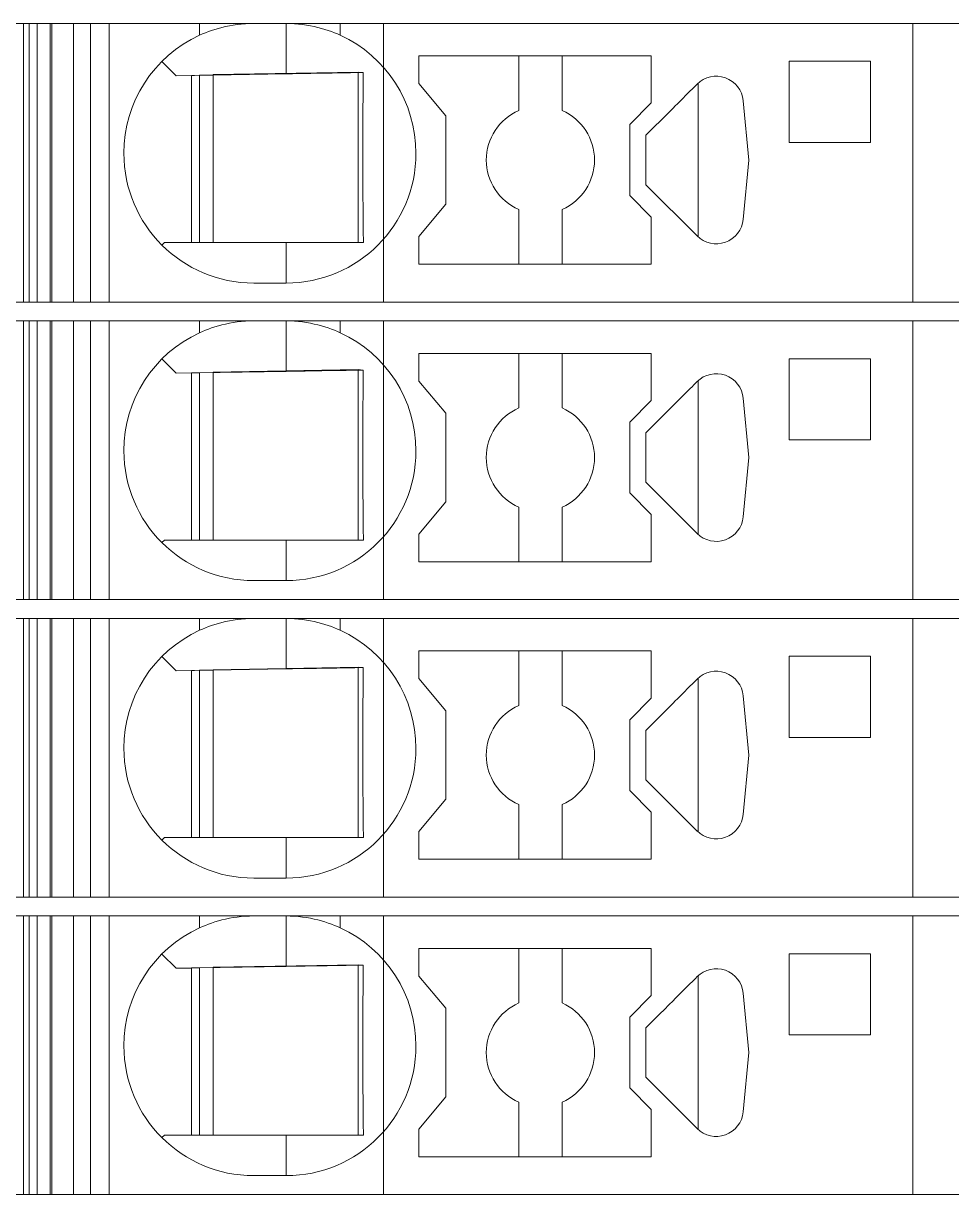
# Model space of a CAD drawing. Header units: millimetres. Extents: x 0 to 1680, y 0 to 1188.
# Drawn here: x 891.89 to 909.05, y 325.35 to 347 of the extents above; entities that cross this region are included whole.
import ezdxf
from ezdxf.enums import TextEntityAlignment as Align

# ---------------------------------------------------------------- set-up
doc = ezdxf.new("R2010")
doc.units = ezdxf.units.MM
for name, color, linetype, lineweight in [('EPLAN309', 5, 'Continuous', 5), ('EPLAN493', 5, 'Continuous', 5), ('MAIN-1', 7, 'Continuous', 5), ('MAIN-2', 7, 'Continuous', 5)]:
    doc.layers.add(name, color=color, linetype=linetype, lineweight=lineweight)
doc.styles.add('Tahoma', font='')
doc.styles.get('Tahoma').set_extended_font_data('Tahoma')

# ---------------------------------------------------------------- blocks, each defined once
blk = doc.blocks.new('EPLSYM_LibrarySPECIAL_Symbol12_Variant0_Placement8_25')
at = {"layer": 'EPLAN309', "lineweight": 13, "ltscale": 16}
blk.add_lwpolyline([(0, -5.15), (68.15, -5.15), (68.15, 0), (0, 0)], close=True, dxfattribs=at)
at = {"layer": 'EPLAN493', "color": 5, "style": 'Tahoma'}
blk.add_attdef('17_20450', text='', height=2.3478, dxfattribs=at).set_placement((0, -21.83478), align=Align.MIDDLE_RIGHT)
blk = doc.blocks.new('EPLSYM_LibrarySPECIAL_Symbol12_Variant0_Placement8_26')
at = {"layer": 'EPLAN309', "lineweight": 13, "ltscale": 16}
blk.add_lwpolyline([(0, -5.15), (68.15, -5.15), (68.15, 0), (0, 0)], close=True, dxfattribs=at)
at = {"layer": 'EPLAN493', "color": 5, "style": 'Tahoma'}
blk.add_attdef('17_20450', text='', height=2.3478, dxfattribs=at).set_placement((0, -21.83478), align=Align.MIDDLE_RIGHT)
blk = doc.blocks.new('EPLSYM_LibrarySPECIAL_Symbol12_Variant0_Placement8_27')
at = {"layer": 'EPLAN309', "lineweight": 13, "ltscale": 16}
blk.add_lwpolyline([(0, -5.15), (68.15, -5.15), (68.15, 0), (0, 0)], close=True, dxfattribs=at)
at = {"layer": 'EPLAN493', "color": 5, "style": 'Tahoma'}
blk.add_attdef('17_20450', text='', height=2.3478, dxfattribs=at).set_placement((0, -21.83478), align=Align.MIDDLE_RIGHT)
blk = doc.blocks.new('EPLSYM_LibrarySPECIAL_Symbol12_Variant0_Placement8_28')
at = {"layer": 'EPLAN309', "lineweight": 13, "ltscale": 16}
blk.add_lwpolyline([(0, -5.15), (68.15, -5.15), (68.15, 0), (0, 0)], close=True, dxfattribs=at)
at = {"layer": 'EPLAN493', "color": 5, "style": 'Tahoma'}
blk.add_attdef('17_20450', text='', height=2.3478, dxfattribs=at).set_placement((0, -21.83478), align=Align.MIDDLE_RIGHT)

msp = doc.modelspace()

# ---------------------------------------------------------------- linework, layer by layer
at = {"layer": 'MAIN-1'}
for p, q in [((892.001, 347), (891.893, 347)), ((891.893, 341.85), (891.893, 347)), ((892.001, 347), (895.15, 347)), ((892.001, 341.85), (892.001, 347)), ((895.15, 347), (896.15, 347)), ((895.15, 347), (895.15, 346.782)), ((895.256, 346.827), (895.313, 346.849)), ((895.313, 346.849), (895.372, 346.87)), ((895.372, 346.87), (895.433, 346.89)), ((895.433, 346.89), (895.497, 346.909)), ((895.497, 346.909), (895.563, 346.927)), ((895.563, 346.927), (895.631, 346.943)), ((895.631, 346.943), (895.701, 346.958)), ((895.701, 346.958), (895.772, 346.97)), ((895.772, 346.97), (895.846, 346.981)), ((895.846, 346.981), (895.921, 346.989)), ((895.921, 346.989), (895.997, 346.995)), ((895.997, 346.995), (896.073, 346.999)), ((896.073, 346.999), (896.15, 347)), ((896.75, 347), (896.15, 347)), ((896.827, 346.999), (896.75, 347)), ((897.75, 347), (896.75, 347)), ((896.75, 346.068), (896.75, 347)), ((896.903, 346.995), (896.827, 346.999)), ((896.979, 346.989), (896.903, 346.995)), ((897.054, 346.981), (896.979, 346.989)), ((897.128, 346.97), (897.054, 346.981)), ((897.199, 346.958), (897.128, 346.97)), ((897.269, 346.943), (897.199, 346.958)), ((897.337, 346.927), (897.269, 346.943)), ((897.403, 346.909), (897.337, 346.927)), ((897.467, 346.89), (897.403, 346.909)), ((897.528, 346.87), (897.467, 346.89)), ((897.587, 346.849), (897.528, 346.87)), ((897.644, 346.827), (897.587, 346.849)), ((897.75, 347), (908.332, 347)), ((897.75, 347), (897.75, 346.782)), ((909.05, 347), (908.332, 347)), ((908.332, 341.85), (908.332, 347)), ((895.15, 346.782), (895.202, 346.805)), ((895.202, 346.805), (895.256, 346.827)), ((897.698, 346.805), (897.644, 346.827)), ((897.75, 346.782), (897.698, 346.805)), ((894.453, 346.297), (894.717, 346.033)), ((899.2, 346.4), (899.2, 345.889)), ((903.5, 346.4), (899.2, 346.4)), ((901.05, 346.4), (901.05, 345.392)), ((901.85, 345.392), (901.85, 346.4)), ((903.5, 345.529), (903.5, 346.4)), ((906.05, 346.3), (906.05, 344.8)), ((907.55, 346.3), (906.05, 346.3)), ((907.55, 344.8), (907.55, 346.3)), ((894.717, 346.033), (896.75, 346.068)), ((895, 342.95), (895, 346.038)), ((895.15, 346.04), (895.15, 342.95)), ((895.4, 342.95), (895.4, 346.045)), ((896.87, 346.07), (896.75, 346.068)), ((896.987, 346.072), (896.87, 346.07)), ((897.1, 346.074), (896.987, 346.072)), ((897.209, 346.076), (897.1, 346.074)), ((897.313, 346.078), (897.209, 346.076)), ((897.412, 346.079), (897.313, 346.078)), ((897.507, 346.081), (897.412, 346.079)), ((897.599, 346.083), (897.507, 346.081)), ((897.688, 346.084), (897.599, 346.083)), ((897.774, 346.086), (897.688, 346.084)), ((897.858, 346.087), (897.774, 346.086)), ((897.94, 346.088), (897.858, 346.087)), ((898.02, 346.09), (897.94, 346.088)), ((898.099, 346.091), (898.02, 346.09)), ((898.079, 342.95), (898.079, 346.091)), ((898.176, 346.092), (898.099, 346.091)), ((898.175, 345.95), (898.176, 346.022)), ((898.176, 346.022), (898.176, 346.092)), ((898.173, 345.803), (898.174, 345.877)), ((898.173, 345.727), (898.173, 345.803)), ((898.174, 345.877), (898.175, 345.95)), ((899.7, 345.293), (899.2, 345.889)), ((904.221, 345.753), (904.19, 345.722)), ((904.252, 345.785), (904.221, 345.753)), ((904.284, 345.816), (904.252, 345.785)), ((904.315, 345.847), (904.284, 345.816)), ((904.346, 345.879), (904.315, 345.847)), ((904.367, 345.898), (904.367, 343.052)), ((898.17, 345.488), (898.171, 345.57)), ((898.171, 345.57), (898.172, 345.649)), ((898.172, 345.649), (898.173, 345.727)), ((904.021, 345.553), (903.983, 345.515)), ((904.058, 345.59), (904.021, 345.553)), ((904.094, 345.626), (904.058, 345.59)), ((904.127, 345.659), (904.094, 345.626)), ((904.158, 345.691), (904.127, 345.659)), ((904.19, 345.722), (904.158, 345.691)), ((905.302, 344.475), (905.198, 345.572)), ((898.169, 345.317), (898.17, 345.404)), ((898.17, 345.404), (898.17, 345.488)), ((903.1, 345.129), (903.5, 345.529)), ((903.823, 345.356), (903.742, 345.274)), ((903.902, 345.434), (903.823, 345.356)), ((903.943, 345.475), (903.902, 345.434)), ((903.983, 345.515), (903.943, 345.475)), ((898.168, 345.132), (898.169, 345.226)), ((898.168, 345.034), (898.168, 345.132)), ((898.169, 345.226), (898.169, 345.317)), ((899.7, 343.657), (899.7, 345.293)), ((903.1, 345.129), (903.1, 343.821)), ((903.572, 345.104), (903.486, 345.018)), ((903.658, 345.19), (903.572, 345.104)), ((903.742, 345.274), (903.658, 345.19)), ((898.167, 344.931), (898.168, 345.034)), ((898.167, 344.824), (898.167, 344.931)), ((903.486, 345.018), (903.4, 344.932)), ((903.4, 344.802), (903.4, 344.932)), ((898.167, 344.713), (898.167, 344.824)), ((898.167, 344.6), (898.167, 344.713)), ((903.4, 344.671), (903.4, 344.802)), ((903.4, 344.54), (903.4, 344.671)), ((906.05, 344.8), (907.55, 344.8)), ((898.167, 344.479), (898.167, 344.6)), ((898.167, 344.361), (898.167, 344.479)), ((903.4, 344.41), (903.4, 344.54)), ((905.198, 343.378), (905.302, 344.475)), ((898.167, 344.247), (898.167, 344.361)), ((898.168, 344.138), (898.167, 344.247)), ((903.4, 344.279), (903.4, 344.41)), ((903.4, 344.148), (903.4, 344.279)), ((898.168, 344.034), (898.168, 344.138)), ((898.169, 343.934), (898.168, 344.034)), ((903.4, 344.018), (903.4, 344.148)), ((898.169, 343.839), (898.169, 343.934)), ((898.17, 343.748), (898.169, 343.839)), ((903.5, 343.421), (903.1, 343.821)), ((903.4, 344.018), (904.346, 343.071)), ((898.171, 343.659), (898.17, 343.748)), ((898.172, 343.573), (898.171, 343.659)), ((899.2, 343.061), (899.7, 343.657)), ((898.172, 343.49), (898.172, 343.573)), ((898.173, 343.408), (898.172, 343.49)), ((898.174, 343.329), (898.173, 343.408)), ((901.05, 342.55), (901.05, 343.558)), ((901.85, 342.55), (901.85, 343.558)), ((903.5, 342.55), (903.5, 343.421)), ((898.175, 343.25), (898.174, 343.329)), ((898.176, 343.174), (898.175, 343.25)), ((898.176, 343.098), (898.176, 343.174)), ((894.5, 342.95), (894.453, 342.903)), ((894.5, 342.95), (896.75, 342.95)), ((896.75, 342.95), (896.842, 342.95)), ((896.75, 342.95), (896.75, 342.2)), ((896.842, 342.95), (896.933, 342.95)), ((896.933, 342.95), (897.023, 342.95)), ((897.023, 342.95), (897.11, 342.95)), ((897.11, 342.95), (897.195, 342.95)), ((897.195, 342.95), (897.278, 342.95)), ((897.278, 342.95), (897.358, 342.95)), ((897.358, 342.95), (897.436, 342.95)), ((897.436, 342.95), (897.511, 342.95)), ((897.511, 342.95), (897.585, 342.95)), ((897.585, 342.95), (897.657, 342.95)), ((897.657, 342.95), (897.726, 342.95)), ((897.726, 342.95), (897.795, 342.95)), ((897.795, 342.95), (897.861, 342.95)), ((897.861, 342.95), (897.927, 342.95)), ((897.927, 342.95), (897.991, 342.95)), ((897.991, 342.95), (898.055, 342.95)), ((898.055, 342.95), (898.117, 342.95)), ((898.117, 342.95), (898.178, 342.95)), ((898.177, 343.024), (898.176, 343.098)), ((898.178, 342.95), (898.177, 343.024)), ((899.2, 343.061), (899.2, 342.55)), ((903.5, 342.55), (899.2, 342.55)), ((896.75, 342.2), (896.15, 342.2)), ((892.001, 341.85), (891.893, 341.85)), ((892.001, 341.85), (908.332, 341.85)), ((909.05, 341.85), (908.332, 341.85)), ((892.001, 341.5), (891.893, 341.5)), ((891.893, 336.35), (891.893, 341.5)), ((892.001, 341.5), (895.15, 341.5)), ((892.001, 336.35), (892.001, 341.5)), ((895.15, 341.5), (896.15, 341.5)), ((895.15, 341.5), (895.15, 341.282)), ((895.497, 341.409), (895.563, 341.427)), ((895.563, 341.427), (895.631, 341.443)), ((895.631, 341.443), (895.701, 341.458)), ((895.701, 341.458), (895.772, 341.47)), ((895.772, 341.47), (895.846, 341.481)), ((895.846, 341.481), (895.921, 341.489)), ((895.921, 341.489), (895.997, 341.495)), ((895.997, 341.495), (896.073, 341.499)), ((896.073, 341.499), (896.15, 341.5)), ((896.75, 341.5), (896.15, 341.5)), ((896.827, 341.499), (896.75, 341.5)), ((897.75, 341.5), (896.75, 341.5)), ((896.75, 340.568), (896.75, 341.5)), ((896.903, 341.495), (896.827, 341.499)), ((896.979, 341.489), (896.903, 341.495)), ((897.054, 341.481), (896.979, 341.489)), ((897.128, 341.47), (897.054, 341.481)), ((897.199, 341.458), (897.128, 341.47)), ((897.269, 341.443), (897.199, 341.458)), ((897.337, 341.427), (897.269, 341.443)), ((897.403, 341.409), (897.337, 341.427)), ((897.75, 341.5), (908.332, 341.5)), ((897.75, 341.5), (897.75, 341.282)), ((909.05, 341.5), (908.332, 341.5)), ((908.332, 336.35), (908.332, 341.5)), ((895.15, 341.282), (895.202, 341.305)), ((895.202, 341.305), (895.256, 341.327)), ((895.256, 341.327), (895.313, 341.349)), ((895.313, 341.349), (895.372, 341.37)), ((895.372, 341.37), (895.433, 341.39)), ((895.433, 341.39), (895.497, 341.409)), ((897.467, 341.39), (897.403, 341.409)), ((897.528, 341.37), (897.467, 341.39)), ((897.587, 341.349), (897.528, 341.37)), ((897.644, 341.327), (897.587, 341.349)), ((897.698, 341.305), (897.644, 341.327)), ((897.75, 341.282), (897.698, 341.305)), ((894.453, 340.797), (894.717, 340.533)), ((899.2, 340.9), (899.2, 340.389)), ((903.5, 340.9), (899.2, 340.9)), ((901.05, 340.9), (901.05, 339.892)), ((901.85, 339.892), (901.85, 340.9)), ((903.5, 340.029), (903.5, 340.9)), ((906.05, 340.8), (906.05, 339.3)), ((907.55, 340.8), (906.05, 340.8)), ((907.55, 339.3), (907.55, 340.8)), ((894.717, 340.533), (896.75, 340.568)), ((896.87, 340.57), (896.75, 340.568)), ((896.987, 340.572), (896.87, 340.57)), ((897.1, 340.574), (896.987, 340.572)), ((897.209, 340.576), (897.1, 340.574)), ((897.313, 340.578), (897.209, 340.576)), ((897.412, 340.579), (897.313, 340.578)), ((897.507, 340.581), (897.412, 340.579)), ((897.599, 340.583), (897.507, 340.581)), ((897.688, 340.584), (897.599, 340.583)), ((897.774, 340.586), (897.688, 340.584)), ((897.858, 340.587), (897.774, 340.586)), ((897.94, 340.588), (897.858, 340.587)), ((898.02, 340.59), (897.94, 340.588)), ((898.099, 340.591), (898.02, 340.59)), ((898.079, 337.45), (898.079, 340.591)), ((898.176, 340.592), (898.099, 340.591)), ((898.176, 340.522), (898.176, 340.592)), ((895, 337.45), (895, 340.538)), ((895.15, 340.54), (895.15, 337.45)), ((895.4, 337.45), (895.4, 340.545)), ((898.173, 340.303), (898.174, 340.377)), ((898.174, 340.377), (898.175, 340.45)), ((898.175, 340.45), (898.176, 340.522)), ((899.7, 339.793), (899.2, 340.389)), ((904.315, 340.347), (904.284, 340.316)), ((904.346, 340.379), (904.315, 340.347)), ((904.367, 340.398), (904.367, 337.552)), ((898.171, 340.07), (898.172, 340.149)), ((898.172, 340.149), (898.173, 340.227)), ((898.173, 340.227), (898.173, 340.303)), ((904.094, 340.126), (904.058, 340.09)), ((904.127, 340.159), (904.094, 340.126)), ((904.158, 340.191), (904.127, 340.159)), ((904.19, 340.222), (904.158, 340.191)), ((904.221, 340.253), (904.19, 340.222)), ((904.252, 340.285), (904.221, 340.253)), ((904.284, 340.316), (904.252, 340.285)), ((898.17, 339.988), (898.171, 340.07)), ((898.17, 339.904), (898.17, 339.988)), ((903.1, 339.629), (903.5, 340.029)), ((903.902, 339.934), (903.823, 339.856)), ((903.943, 339.975), (903.902, 339.934)), ((903.983, 340.015), (903.943, 339.975)), ((904.021, 340.053), (903.983, 340.015)), ((904.058, 340.09), (904.021, 340.053)), ((905.302, 338.975), (905.198, 340.072)), ((898.168, 339.632), (898.169, 339.726)), ((898.169, 339.817), (898.17, 339.904)), ((898.169, 339.726), (898.169, 339.817)), ((899.7, 338.157), (899.7, 339.793)), ((903.658, 339.69), (903.572, 339.604)), ((903.742, 339.774), (903.658, 339.69)), ((903.823, 339.856), (903.742, 339.774)), ((898.167, 339.431), (898.168, 339.534)), ((898.168, 339.534), (898.168, 339.632)), ((903.1, 339.629), (903.1, 338.321)), ((903.486, 339.518), (903.4, 339.432)), ((903.572, 339.604), (903.486, 339.518)), ((898.167, 339.324), (898.167, 339.431)), ((898.167, 339.213), (898.167, 339.324)), ((903.4, 339.302), (903.4, 339.432)), ((903.4, 339.171), (903.4, 339.302)), ((906.05, 339.3), (907.55, 339.3)), ((898.167, 339.1), (898.167, 339.213)), ((898.167, 338.979), (898.167, 339.1)), ((903.4, 339.04), (903.4, 339.171)), ((903.4, 338.91), (903.4, 339.04)), ((898.167, 338.861), (898.167, 338.979)), ((898.167, 338.747), (898.167, 338.861)), ((903.4, 338.779), (903.4, 338.91)), ((905.198, 337.878), (905.302, 338.975)), ((898.168, 338.638), (898.167, 338.747)), ((898.168, 338.534), (898.168, 338.638)), ((903.4, 338.648), (903.4, 338.779)), ((903.4, 338.518), (903.4, 338.648)), ((898.169, 338.434), (898.168, 338.534)), ((898.169, 338.339), (898.169, 338.434)), ((903.4, 338.518), (904.346, 337.571)), ((898.17, 338.248), (898.169, 338.339)), ((898.171, 338.159), (898.17, 338.248)), ((903.5, 337.921), (903.1, 338.321)), ((898.172, 338.073), (898.171, 338.159)), ((898.172, 337.99), (898.172, 338.073)), ((898.173, 337.908), (898.172, 337.99)), ((899.2, 337.561), (899.7, 338.157)), ((901.05, 337.05), (901.05, 338.058)), ((901.85, 337.05), (901.85, 338.058)), ((898.174, 337.829), (898.173, 337.908)), ((898.175, 337.75), (898.174, 337.829)), ((898.176, 337.674), (898.175, 337.75)), ((903.5, 337.05), (903.5, 337.921)), ((898.176, 337.598), (898.176, 337.674)), ((898.177, 337.524), (898.176, 337.598)), ((898.178, 337.45), (898.177, 337.524)), ((899.2, 337.561), (899.2, 337.05)), ((894.5, 337.45), (894.453, 337.403)), ((894.5, 337.45), (896.75, 337.45)), ((896.75, 337.45), (896.842, 337.45)), ((896.75, 337.45), (896.75, 336.7)), ((896.842, 337.45), (896.933, 337.45)), ((896.933, 337.45), (897.023, 337.45)), ((897.023, 337.45), (897.11, 337.45)), ((897.11, 337.45), (897.195, 337.45)), ((897.195, 337.45), (897.278, 337.45)), ((897.278, 337.45), (897.358, 337.45)), ((897.358, 337.45), (897.436, 337.45)), ((897.436, 337.45), (897.511, 337.45)), ((897.511, 337.45), (897.585, 337.45)), ((897.585, 337.45), (897.657, 337.45)), ((897.657, 337.45), (897.726, 337.45)), ((897.726, 337.45), (897.795, 337.45)), ((897.795, 337.45), (897.861, 337.45)), ((897.861, 337.45), (897.927, 337.45)), ((897.927, 337.45), (897.991, 337.45)), ((897.991, 337.45), (898.055, 337.45)), ((898.055, 337.45), (898.117, 337.45)), ((898.117, 337.45), (898.178, 337.45)), ((903.5, 337.05), (899.2, 337.05)), ((896.75, 336.7), (896.15, 336.7)), ((892.001, 336.35), (891.893, 336.35)), ((892.001, 336.35), (908.332, 336.35)), ((909.05, 336.35), (908.332, 336.35)), ((892.001, 336), (891.893, 336)), ((891.893, 330.85), (891.893, 336)), ((892.001, 336), (895.15, 336)), ((892.001, 330.85), (892.001, 336)), ((895.15, 336), (896.15, 336)), ((895.15, 336), (895.15, 335.782)), ((895.15, 335.782), (895.202, 335.805)), ((895.202, 335.805), (895.256, 335.827)), ((895.256, 335.827), (895.313, 335.849)), ((895.313, 335.849), (895.372, 335.87)), ((895.372, 335.87), (895.433, 335.89)), ((895.433, 335.89), (895.497, 335.909)), ((895.497, 335.909), (895.563, 335.927)), ((895.563, 335.927), (895.631, 335.943)), ((895.631, 335.943), (895.701, 335.958)), ((895.701, 335.958), (895.772, 335.97)), ((895.772, 335.97), (895.846, 335.981)), ((895.846, 335.981), (895.921, 335.989)), ((895.921, 335.989), (895.997, 335.995)), ((895.997, 335.995), (896.073, 335.999)), ((896.073, 335.999), (896.15, 336)), ((896.75, 336), (896.15, 336)), ((896.827, 335.999), (896.75, 336)), ((897.75, 336), (896.75, 336)), ((896.75, 335.068), (896.75, 336)), ((896.903, 335.995), (896.827, 335.999)), ((896.979, 335.989), (896.903, 335.995)), ((897.054, 335.981), (896.979, 335.989)), ((897.128, 335.97), (897.054, 335.981)), ((897.199, 335.958), (897.128, 335.97)), ((897.269, 335.943), (897.199, 335.958)), ((897.337, 335.927), (897.269, 335.943)), ((897.403, 335.909), (897.337, 335.927)), ((897.467, 335.89), (897.403, 335.909)), ((897.528, 335.87), (897.467, 335.89)), ((897.587, 335.849), (897.528, 335.87)), ((897.644, 335.827), (897.587, 335.849)), ((897.698, 335.805), (897.644, 335.827)), ((897.75, 335.782), (897.698, 335.805)), ((897.75, 336), (908.332, 336)), ((897.75, 336), (897.75, 335.782)), ((909.05, 336), (908.332, 336)), ((908.332, 330.85), (908.332, 336)), ((899.2, 335.4), (899.2, 334.889)), ((903.5, 335.4), (899.2, 335.4)), ((901.05, 335.4), (901.05, 334.392)), ((901.85, 334.392), (901.85, 335.4)), ((903.5, 334.529), (903.5, 335.4)), ((894.453, 335.297), (894.717, 335.033)), ((906.05, 335.3), (906.05, 333.8)), ((907.55, 335.3), (906.05, 335.3)), ((907.55, 333.8), (907.55, 335.3)), ((894.717, 335.033), (896.75, 335.068)), ((895, 331.95), (895, 335.038)), ((895.15, 335.04), (895.15, 331.95)), ((895.4, 331.95), (895.4, 335.045)), ((896.87, 335.07), (896.75, 335.068)), ((896.987, 335.072), (896.87, 335.07)), ((897.1, 335.074), (896.987, 335.072)), ((897.209, 335.076), (897.1, 335.074)), ((897.313, 335.078), (897.209, 335.076)), ((897.412, 335.079), (897.313, 335.078)), ((897.507, 335.081), (897.412, 335.079)), ((897.599, 335.083), (897.507, 335.081)), ((897.688, 335.084), (897.599, 335.083)), ((897.774, 335.086), (897.688, 335.084)), ((897.858, 335.087), (897.774, 335.086)), ((897.94, 335.088), (897.858, 335.087)), ((898.02, 335.09), (897.94, 335.088)), ((898.099, 335.091), (898.02, 335.09)), ((898.079, 331.95), (898.079, 335.091)), ((898.176, 335.092), (898.099, 335.091)), ((898.174, 334.877), (898.175, 334.95)), ((898.175, 334.95), (898.176, 335.022)), ((898.176, 335.022), (898.176, 335.092)), ((898.172, 334.649), (898.173, 334.727)), ((898.173, 334.803), (898.174, 334.877)), ((898.173, 334.727), (898.173, 334.803)), ((899.7, 334.293), (899.2, 334.889)), ((904.19, 334.722), (904.158, 334.691)), ((904.221, 334.753), (904.19, 334.722)), ((904.252, 334.785), (904.221, 334.753)), ((904.284, 334.816), (904.252, 334.785)), ((904.315, 334.847), (904.284, 334.816)), ((904.346, 334.879), (904.315, 334.847)), ((904.367, 334.898), (904.367, 332.052)), ((898.17, 334.488), (898.171, 334.57)), ((898.171, 334.57), (898.172, 334.649)), ((903.1, 334.129), (903.5, 334.529)), ((903.983, 334.515), (903.943, 334.475)), ((904.021, 334.553), (903.983, 334.515)), ((904.058, 334.59), (904.021, 334.553)), ((904.094, 334.626), (904.058, 334.59)), ((904.127, 334.659), (904.094, 334.626)), ((904.158, 334.691), (904.127, 334.659)), ((905.302, 333.475), (905.198, 334.572)), ((898.169, 334.317), (898.17, 334.404)), ((898.169, 334.226), (898.169, 334.317)), ((898.17, 334.404), (898.17, 334.488)), ((899.7, 332.657), (899.7, 334.293)), ((903.823, 334.356), (903.742, 334.274)), ((903.902, 334.434), (903.823, 334.356)), ((903.943, 334.475), (903.902, 334.434)), ((898.168, 334.132), (898.169, 334.226)), ((898.168, 334.034), (898.168, 334.132)), ((903.1, 334.129), (903.1, 332.821)), ((903.572, 334.104), (903.486, 334.018)), ((903.658, 334.19), (903.572, 334.104)), ((903.742, 334.274), (903.658, 334.19)), ((898.167, 333.931), (898.168, 334.034)), ((898.167, 333.824), (898.167, 333.931)), ((903.486, 334.018), (903.4, 333.932)), ((903.4, 333.802), (903.4, 333.932)), ((898.167, 333.713), (898.167, 333.824)), ((898.167, 333.6), (898.167, 333.713)), ((903.4, 333.671), (903.4, 333.802)), ((903.4, 333.54), (903.4, 333.671)), ((906.05, 333.8), (907.55, 333.8)), ((898.167, 333.479), (898.167, 333.6)), ((898.167, 333.361), (898.167, 333.479)), ((903.4, 333.41), (903.4, 333.54)), ((905.198, 332.378), (905.302, 333.475)), ((898.167, 333.247), (898.167, 333.361)), ((898.168, 333.138), (898.167, 333.247)), ((903.4, 333.279), (903.4, 333.41)), ((903.4, 333.148), (903.4, 333.279)), ((898.168, 333.034), (898.168, 333.138)), ((898.169, 332.934), (898.168, 333.034)), ((903.4, 333.018), (903.4, 333.148)), ((903.4, 333.018), (904.346, 332.071)), ((898.169, 332.839), (898.169, 332.934)), ((898.17, 332.748), (898.169, 332.839)), ((903.5, 332.421), (903.1, 332.821)), ((898.171, 332.659), (898.17, 332.748)), ((898.172, 332.573), (898.171, 332.659)), ((898.172, 332.49), (898.172, 332.573)), ((899.2, 332.061), (899.7, 332.657)), ((901.05, 331.55), (901.05, 332.558)), ((901.85, 331.55), (901.85, 332.558)), ((898.173, 332.408), (898.172, 332.49)), ((898.174, 332.329), (898.173, 332.408)), ((898.175, 332.25), (898.174, 332.329)), ((903.5, 331.55), (903.5, 332.421)), ((898.176, 332.174), (898.175, 332.25)), ((898.176, 332.098), (898.176, 332.174)), ((894.5, 331.95), (894.453, 331.903)), ((894.5, 331.95), (896.75, 331.95)), ((896.75, 331.95), (896.842, 331.95)), ((896.75, 331.95), (896.75, 331.2)), ((896.842, 331.95), (896.933, 331.95)), ((896.933, 331.95), (897.023, 331.95)), ((897.023, 331.95), (897.11, 331.95)), ((897.11, 331.95), (897.195, 331.95)), ((897.195, 331.95), (897.278, 331.95)), ((897.278, 331.95), (897.358, 331.95)), ((897.358, 331.95), (897.436, 331.95)), ((897.436, 331.95), (897.511, 331.95)), ((897.511, 331.95), (897.585, 331.95)), ((897.585, 331.95), (897.657, 331.95)), ((897.657, 331.95), (897.726, 331.95)), ((897.726, 331.95), (897.795, 331.95)), ((897.795, 331.95), (897.861, 331.95)), ((897.861, 331.95), (897.927, 331.95)), ((897.927, 331.95), (897.991, 331.95)), ((897.991, 331.95), (898.055, 331.95)), ((898.055, 331.95), (898.117, 331.95)), ((898.117, 331.95), (898.178, 331.95)), ((898.177, 332.024), (898.176, 332.098)), ((898.178, 331.95), (898.177, 332.024)), ((899.2, 332.061), (899.2, 331.55)), ((903.5, 331.55), (899.2, 331.55)), ((896.75, 331.2), (896.15, 331.2)), ((892.001, 330.85), (891.893, 330.85)), ((892.001, 330.85), (908.332, 330.85)), ((909.05, 330.85), (908.332, 330.85)), ((892.001, 330.5), (891.893, 330.5)), ((891.893, 325.35), (891.893, 330.5)), ((892.001, 330.5), (895.15, 330.5)), ((892.001, 325.35), (892.001, 330.5)), ((895.15, 330.5), (896.15, 330.5)), ((895.15, 330.5), (895.15, 330.282)), ((895.372, 330.37), (895.433, 330.39)), ((895.433, 330.39), (895.497, 330.409)), ((895.497, 330.409), (895.563, 330.427)), ((895.563, 330.427), (895.631, 330.443)), ((895.631, 330.443), (895.701, 330.458)), ((895.701, 330.458), (895.772, 330.47)), ((895.772, 330.47), (895.846, 330.481)), ((895.846, 330.481), (895.921, 330.489)), ((895.921, 330.489), (895.997, 330.495)), ((895.997, 330.495), (896.073, 330.499)), ((896.073, 330.499), (896.15, 330.5)), ((896.75, 330.5), (896.15, 330.5)), ((896.827, 330.499), (896.75, 330.5)), ((897.75, 330.5), (896.75, 330.5)), ((896.75, 329.568), (896.75, 330.5)), ((896.903, 330.495), (896.827, 330.499)), ((896.979, 330.489), (896.903, 330.495)), ((897.054, 330.481), (896.979, 330.489)), ((897.128, 330.47), (897.054, 330.481)), ((897.199, 330.458), (897.128, 330.47)), ((897.269, 330.443), (897.199, 330.458)), ((897.337, 330.427), (897.269, 330.443)), ((897.403, 330.409), (897.337, 330.427)), ((897.467, 330.39), (897.403, 330.409)), ((897.528, 330.37), (897.467, 330.39)), ((897.75, 330.5), (908.332, 330.5)), ((897.75, 330.5), (897.75, 330.282)), ((909.05, 330.5), (908.332, 330.5)), ((908.332, 325.35), (908.332, 330.5)), ((895.15, 330.282), (895.202, 330.305)), ((895.202, 330.305), (895.256, 330.327)), ((895.256, 330.327), (895.313, 330.349)), ((895.313, 330.349), (895.372, 330.37)), ((897.587, 330.349), (897.528, 330.37)), ((897.644, 330.327), (897.587, 330.349)), ((897.698, 330.305), (897.644, 330.327)), ((897.75, 330.282), (897.698, 330.305)), ((894.453, 329.797), (894.717, 329.533)), ((899.2, 329.9), (899.2, 329.389)), ((903.5, 329.9), (899.2, 329.9)), ((901.05, 329.9), (901.05, 328.892)), ((901.85, 328.892), (901.85, 329.9)), ((903.5, 329.029), (903.5, 329.9)), ((906.05, 329.8), (906.05, 328.3)), ((907.55, 329.8), (906.05, 329.8)), ((907.55, 328.3), (907.55, 329.8)), ((894.717, 329.533), (896.75, 329.568)), ((895, 326.45), (895, 329.538)), ((895.15, 329.54), (895.15, 326.45)), ((895.4, 326.45), (895.4, 329.545)), ((896.87, 329.57), (896.75, 329.568)), ((896.987, 329.572), (896.87, 329.57)), ((897.1, 329.574), (896.987, 329.572)), ((897.209, 329.576), (897.1, 329.574)), ((897.313, 329.578), (897.209, 329.576)), ((897.412, 329.579), (897.313, 329.578)), ((897.507, 329.581), (897.412, 329.579)), ((897.599, 329.583), (897.507, 329.581)), ((897.688, 329.584), (897.599, 329.583)), ((897.774, 329.586), (897.688, 329.584)), ((897.858, 329.587), (897.774, 329.586)), ((897.94, 329.588), (897.858, 329.587)), ((898.02, 329.59), (897.94, 329.588)), ((898.099, 329.591), (898.02, 329.59)), ((898.079, 326.45), (898.079, 329.591)), ((898.176, 329.592), (898.099, 329.591)), ((898.175, 329.45), (898.176, 329.522)), ((898.176, 329.522), (898.176, 329.592)), ((898.173, 329.303), (898.174, 329.377)), ((898.173, 329.227), (898.173, 329.303)), ((898.174, 329.377), (898.175, 329.45)), ((899.7, 328.793), (899.2, 329.389)), ((904.284, 329.316), (904.252, 329.285)), ((904.315, 329.347), (904.284, 329.316)), ((904.346, 329.379), (904.315, 329.347)), ((904.367, 329.398), (904.367, 326.552)), ((898.171, 329.07), (898.172, 329.149)), ((898.172, 329.149), (898.173, 329.227)), ((904.058, 329.09), (904.021, 329.053)), ((904.094, 329.126), (904.058, 329.09)), ((904.127, 329.159), (904.094, 329.126)), ((904.158, 329.191), (904.127, 329.159)), ((904.19, 329.222), (904.158, 329.191)), ((904.221, 329.253), (904.19, 329.222)), ((904.252, 329.285), (904.221, 329.253)), ((898.169, 328.817), (898.17, 328.904)), ((898.17, 328.988), (898.171, 329.07)), ((898.17, 328.904), (898.17, 328.988)), ((903.1, 328.629), (903.5, 329.029)), ((903.902, 328.934), (903.823, 328.856)), ((903.943, 328.975), (903.902, 328.934)), ((903.983, 329.015), (903.943, 328.975)), ((904.021, 329.053), (903.983, 329.015)), ((905.302, 327.975), (905.198, 329.072)), ((898.168, 328.632), (898.169, 328.726)), ((898.169, 328.726), (898.169, 328.817)), ((899.7, 327.157), (899.7, 328.793)), ((903.658, 328.69), (903.572, 328.604)), ((903.742, 328.774), (903.658, 328.69)), ((903.823, 328.856), (903.742, 328.774)), ((898.167, 328.431), (898.168, 328.534)), ((898.167, 328.324), (898.167, 328.431)), ((898.168, 328.534), (898.168, 328.632)), ((903.1, 328.629), (903.1, 327.321)), ((903.486, 328.518), (903.4, 328.432)), ((903.4, 328.302), (903.4, 328.432)), ((903.572, 328.604), (903.486, 328.518)), ((898.167, 328.213), (898.167, 328.324)), ((903.4, 328.171), (903.4, 328.302)), ((906.05, 328.3), (907.55, 328.3)), ((898.167, 328.1), (898.167, 328.213)), ((898.167, 327.979), (898.167, 328.1)), ((903.4, 328.04), (903.4, 328.171)), ((903.4, 327.91), (903.4, 328.04)), ((898.167, 327.861), (898.167, 327.979)), ((898.167, 327.747), (898.167, 327.861)), ((903.4, 327.779), (903.4, 327.91)), ((905.198, 326.878), (905.302, 327.975)), ((898.168, 327.638), (898.167, 327.747)), ((898.168, 327.534), (898.168, 327.638)), ((903.4, 327.648), (903.4, 327.779)), ((903.4, 327.518), (903.4, 327.648)), ((898.169, 327.434), (898.168, 327.534)), ((898.169, 327.339), (898.169, 327.434)), ((903.4, 327.518), (904.346, 326.571)), ((898.17, 327.248), (898.169, 327.339)), ((898.171, 327.159), (898.17, 327.248)), ((898.172, 327.073), (898.171, 327.159)), ((899.2, 326.561), (899.7, 327.157)), ((903.5, 326.921), (903.1, 327.321)), ((898.172, 326.99), (898.172, 327.073)), ((898.173, 326.908), (898.172, 326.99)), ((901.05, 326.05), (901.05, 327.058)), ((901.85, 326.05), (901.85, 327.058)), ((903.5, 326.05), (903.5, 326.921)), ((898.174, 326.829), (898.173, 326.908)), ((898.175, 326.75), (898.174, 326.829)), ((898.176, 326.674), (898.175, 326.75)), ((898.176, 326.598), (898.176, 326.674)), ((898.177, 326.524), (898.176, 326.598)), ((898.178, 326.45), (898.177, 326.524)), ((899.2, 326.561), (899.2, 326.05)), ((894.5, 326.45), (894.453, 326.403)), ((894.5, 326.45), (896.75, 326.45)), ((896.75, 326.45), (896.842, 326.45)), ((896.75, 326.45), (896.75, 325.7)), ((896.842, 326.45), (896.933, 326.45)), ((896.933, 326.45), (897.023, 326.45)), ((897.023, 326.45), (897.11, 326.45)), ((897.11, 326.45), (897.195, 326.45)), ((897.195, 326.45), (897.278, 326.45)), ((897.278, 326.45), (897.358, 326.45)), ((897.358, 326.45), (897.436, 326.45)), ((897.436, 326.45), (897.511, 326.45)), ((897.511, 326.45), (897.585, 326.45)), ((897.585, 326.45), (897.657, 326.45)), ((897.657, 326.45), (897.726, 326.45)), ((897.726, 326.45), (897.795, 326.45)), ((897.795, 326.45), (897.861, 326.45)), ((897.861, 326.45), (897.927, 326.45)), ((897.927, 326.45), (897.991, 326.45)), ((897.991, 326.45), (898.055, 326.45)), ((898.055, 326.45), (898.117, 326.45)), ((898.117, 326.45), (898.178, 326.45)), ((903.5, 326.05), (899.2, 326.05)), ((896.75, 325.7), (896.15, 325.7)), ((892.001, 325.35), (891.893, 325.35)), ((892.001, 325.35), (908.332, 325.35)), ((909.05, 325.35), (908.332, 325.35))]:
    msp.add_line(p, q, dxfattribs=at)
for centre, radius, start, end in [((896.15, 344.6), 2.4, 114.6244, 180), ((896.75, 344.6), 2.4, 0, 65.3756), ((904.7, 345.525), 0.5, 5.4404, 135), ((901.45, 344.475), 1, 113.5782, 180), ((901.45, 344.475), 1, 0, 66.4218), ((896.15, 344.6), 2.4, 180, 270), ((896.75, 344.6), 2.4, 270, 0), ((901.45, 344.475), 1, 180, 246.4218), ((901.45, 344.475), 1, 293.5782, 0), ((904.7, 343.425), 0.5, 225, 354.5596), ((896.15, 339.1), 2.4, 114.6244, 180), ((896.75, 339.1), 2.4, 0, 65.3756), ((904.7, 340.025), 0.5, 5.4404, 135), ((901.45, 338.975), 1, 113.5782, 180), ((901.45, 338.975), 1, 0, 66.4218), ((896.15, 339.1), 2.4, 180, 270), ((896.75, 339.1), 2.4, 270, 0), ((901.45, 338.975), 1, 180, 246.4218), ((901.45, 338.975), 1, 293.5782, 0), ((904.7, 337.925), 0.5, 225, 354.5596), ((896.15, 333.6), 2.4, 114.6244, 180), ((896.75, 333.6), 2.4, 0, 65.3756), ((904.7, 334.525), 0.5, 5.4404, 135), ((901.45, 333.475), 1, 113.5782, 180), ((901.45, 333.475), 1, 0, 66.4218), ((896.15, 333.6), 2.4, 180, 270), ((896.75, 333.6), 2.4, 270, 0), ((901.45, 333.475), 1, 180, 246.4218), ((901.45, 333.475), 1, 293.5782, 0), ((904.7, 332.425), 0.5, 225, 354.5596), ((896.15, 328.1), 2.4, 114.6244, 180), ((896.75, 328.1), 2.4, 0, 65.3756), ((904.7, 329.025), 0.5, 5.4404, 135), ((901.45, 327.975), 1, 113.5782, 180), ((901.45, 327.975), 1, 0, 66.4218), ((896.15, 328.1), 2.4, 180, 270), ((896.75, 328.1), 2.4, 270, 0), ((901.45, 327.975), 1, 180, 246.4218), ((901.45, 327.975), 1, 293.5782, 0), ((904.7, 326.925), 0.5, 225, 354.5596)]:
    msp.add_arc(centre, radius, start, end, dxfattribs=at)
at = {"layer": 'MAIN-2'}
for p, q in [((892.15, 347), (892.15, 341.85)), ((892.389, 341.85), (892.389, 347)), ((892.417, 347), (892.417, 341.85)), ((892.82, 347), (892.82, 341.85)), ((893.136, 341.85), (893.136, 347)), ((893.481, 347), (893.481, 341.85)), ((898.55, 341.85), (898.55, 347)), ((894.717, 346.033), (895, 346.038)), ((895.15, 346.042), (895, 346.039)), ((895, 346.039), (895, 346.038)), ((895, 346.038), (895, 346.038)), ((895.4, 346.048), (895.15, 346.043)), ((895.15, 346.042), (895.15, 346.043)), ((895.15, 346.042), (895.15, 346.04)), ((895.4, 346.053), (898.079, 346.1)), ((895.4, 346.048), (895.4, 346.053)), ((895.4, 346.045), (895.4, 346.048)), ((898.079, 346.1), (898.176, 346.092)), ((898.079, 346.091), (898.079, 346.1)), ((895.15, 342.95), (895.15, 342.95)), ((895.4, 342.95), (895.4, 342.95)), ((892.15, 341.5), (892.15, 336.35)), ((892.389, 336.35), (892.389, 341.5)), ((892.417, 341.5), (892.417, 336.35)), ((892.82, 341.5), (892.82, 336.35)), ((893.136, 336.35), (893.136, 341.5)), ((893.481, 341.5), (893.481, 336.35)), ((898.55, 336.35), (898.55, 341.5)), ((895.4, 340.553), (898.079, 340.6)), ((898.079, 340.6), (898.176, 340.592)), ((898.079, 340.591), (898.079, 340.6)), ((894.717, 340.533), (895, 340.538)), ((895.15, 340.542), (895, 340.539)), ((895, 340.539), (895, 340.538)), ((895, 340.538), (895, 340.538)), ((895.4, 340.548), (895.15, 340.543)), ((895.15, 340.542), (895.15, 340.543)), ((895.15, 340.542), (895.15, 340.54)), ((895.4, 340.548), (895.4, 340.553)), ((895.4, 340.545), (895.4, 340.548)), ((895.15, 337.45), (895.15, 337.45)), ((895.4, 337.45), (895.4, 337.45)), ((892.15, 336), (892.15, 330.85)), ((892.389, 330.85), (892.389, 336)), ((892.417, 336), (892.417, 330.85)), ((892.82, 336), (892.82, 330.85)), ((893.136, 330.85), (893.136, 336)), ((893.481, 336), (893.481, 330.85)), ((898.55, 330.85), (898.55, 336)), ((894.717, 335.033), (895, 335.038)), ((895.15, 335.042), (895, 335.039)), ((895, 335.039), (895, 335.038)), ((895, 335.038), (895, 335.038)), ((895.4, 335.048), (895.15, 335.043)), ((895.15, 335.042), (895.15, 335.043)), ((895.15, 335.042), (895.15, 335.04)), ((895.4, 335.053), (898.079, 335.1)), ((895.4, 335.048), (895.4, 335.053)), ((895.4, 335.045), (895.4, 335.048)), ((898.079, 335.1), (898.176, 335.092)), ((898.079, 335.091), (898.079, 335.1)), ((895.15, 331.95), (895.15, 331.95)), ((895.4, 331.95), (895.4, 331.95)), ((892.15, 330.5), (892.15, 325.35)), ((892.389, 325.35), (892.389, 330.5)), ((892.417, 330.5), (892.417, 325.35)), ((892.82, 330.5), (892.82, 325.35)), ((893.136, 325.35), (893.136, 330.5)), ((893.481, 330.5), (893.481, 325.35)), ((898.55, 325.35), (898.55, 330.5)), ((894.717, 329.533), (895, 329.538)), ((895.15, 329.542), (895, 329.539)), ((895, 329.539), (895, 329.538)), ((895, 329.538), (895, 329.538)), ((895.4, 329.548), (895.15, 329.543)), ((895.15, 329.542), (895.15, 329.543)), ((895.15, 329.542), (895.15, 329.54)), ((895.4, 329.553), (898.079, 329.6)), ((895.4, 329.548), (895.4, 329.553)), ((895.4, 329.545), (895.4, 329.548)), ((898.079, 329.6), (898.176, 329.592)), ((898.079, 329.591), (898.079, 329.6)), ((895.15, 326.45), (895.15, 326.45)), ((895.4, 326.45), (895.4, 326.45))]:
    msp.add_line(p, q, dxfattribs=at)

# ---------------------------------------------------------------- block references
for name, p in [('EPLSYM_LibrarySPECIAL_Symbol12_Variant0_Placement8_25', (873, 347)), ('EPLSYM_LibrarySPECIAL_Symbol12_Variant0_Placement8_26', (873, 341.5)), ('EPLSYM_LibrarySPECIAL_Symbol12_Variant0_Placement8_27', (873, 336)), ('EPLSYM_LibrarySPECIAL_Symbol12_Variant0_Placement8_28', (873, 330.5))]:
    msp.add_blockref(name, p)

doc.saveas('drawing.dxf')
